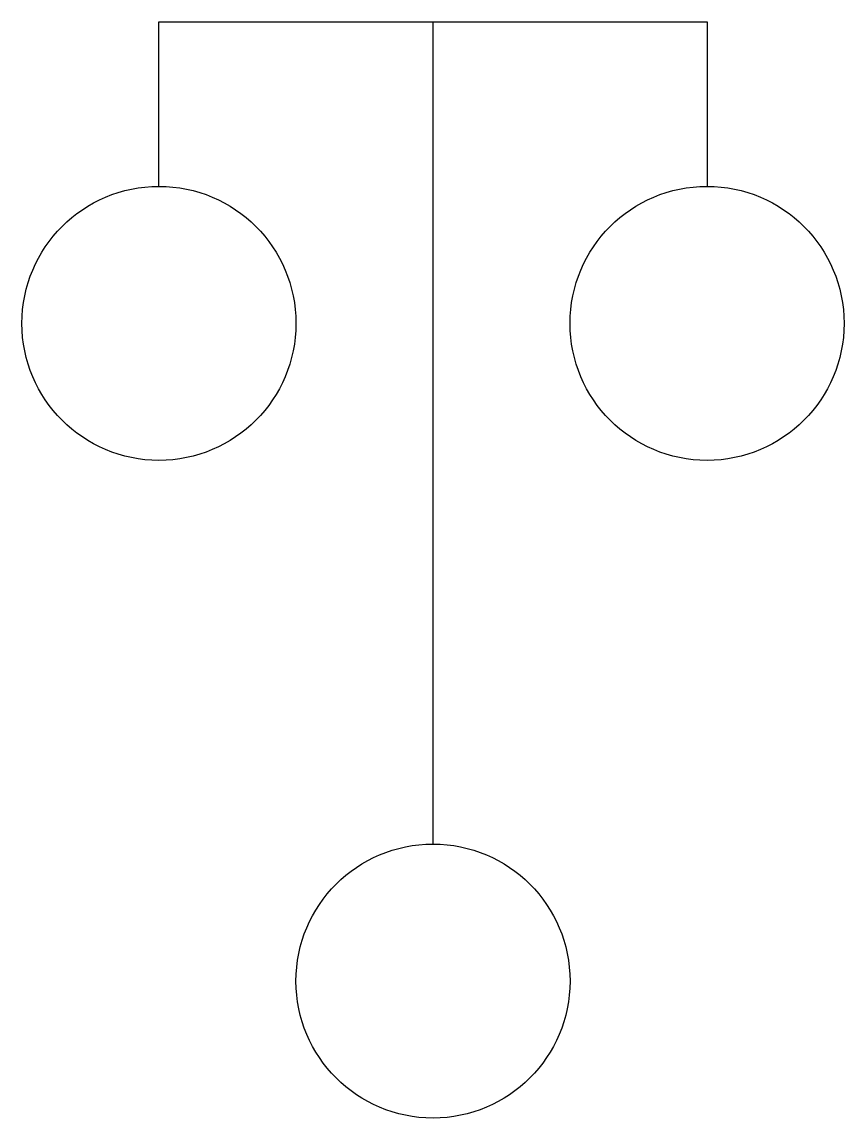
# Model space of a CAD drawing. Extents: x -1.5 to 1.5, y -0.5 to 3.5.
import ezdxf

# ---------------------------------------------------------------- set-up
doc = ezdxf.new("R2010")
doc.units = 0
doc.layers.get('0').update_dxf_attribs({"linetype": 'CONTINUOUS'})

msp = doc.modelspace()

# ---------------------------------------------------------------- linework, layer by layer
at = {"color": 0}
for p, q in [((-1, 2.9), (-1, 3.5)), ((-1, 3.5), (1, 3.5)), ((0, 0.5), (0, 3.5)), ((1, 3.5), (1, 2.9))]:
    msp.add_line(p, q, dxfattribs=at)
for centre in [(-1, 2.4), (1, 2.4), (0, 0)]:
    msp.add_circle(centre, 0.5, dxfattribs=at)

doc.saveas('drawing.dxf')
